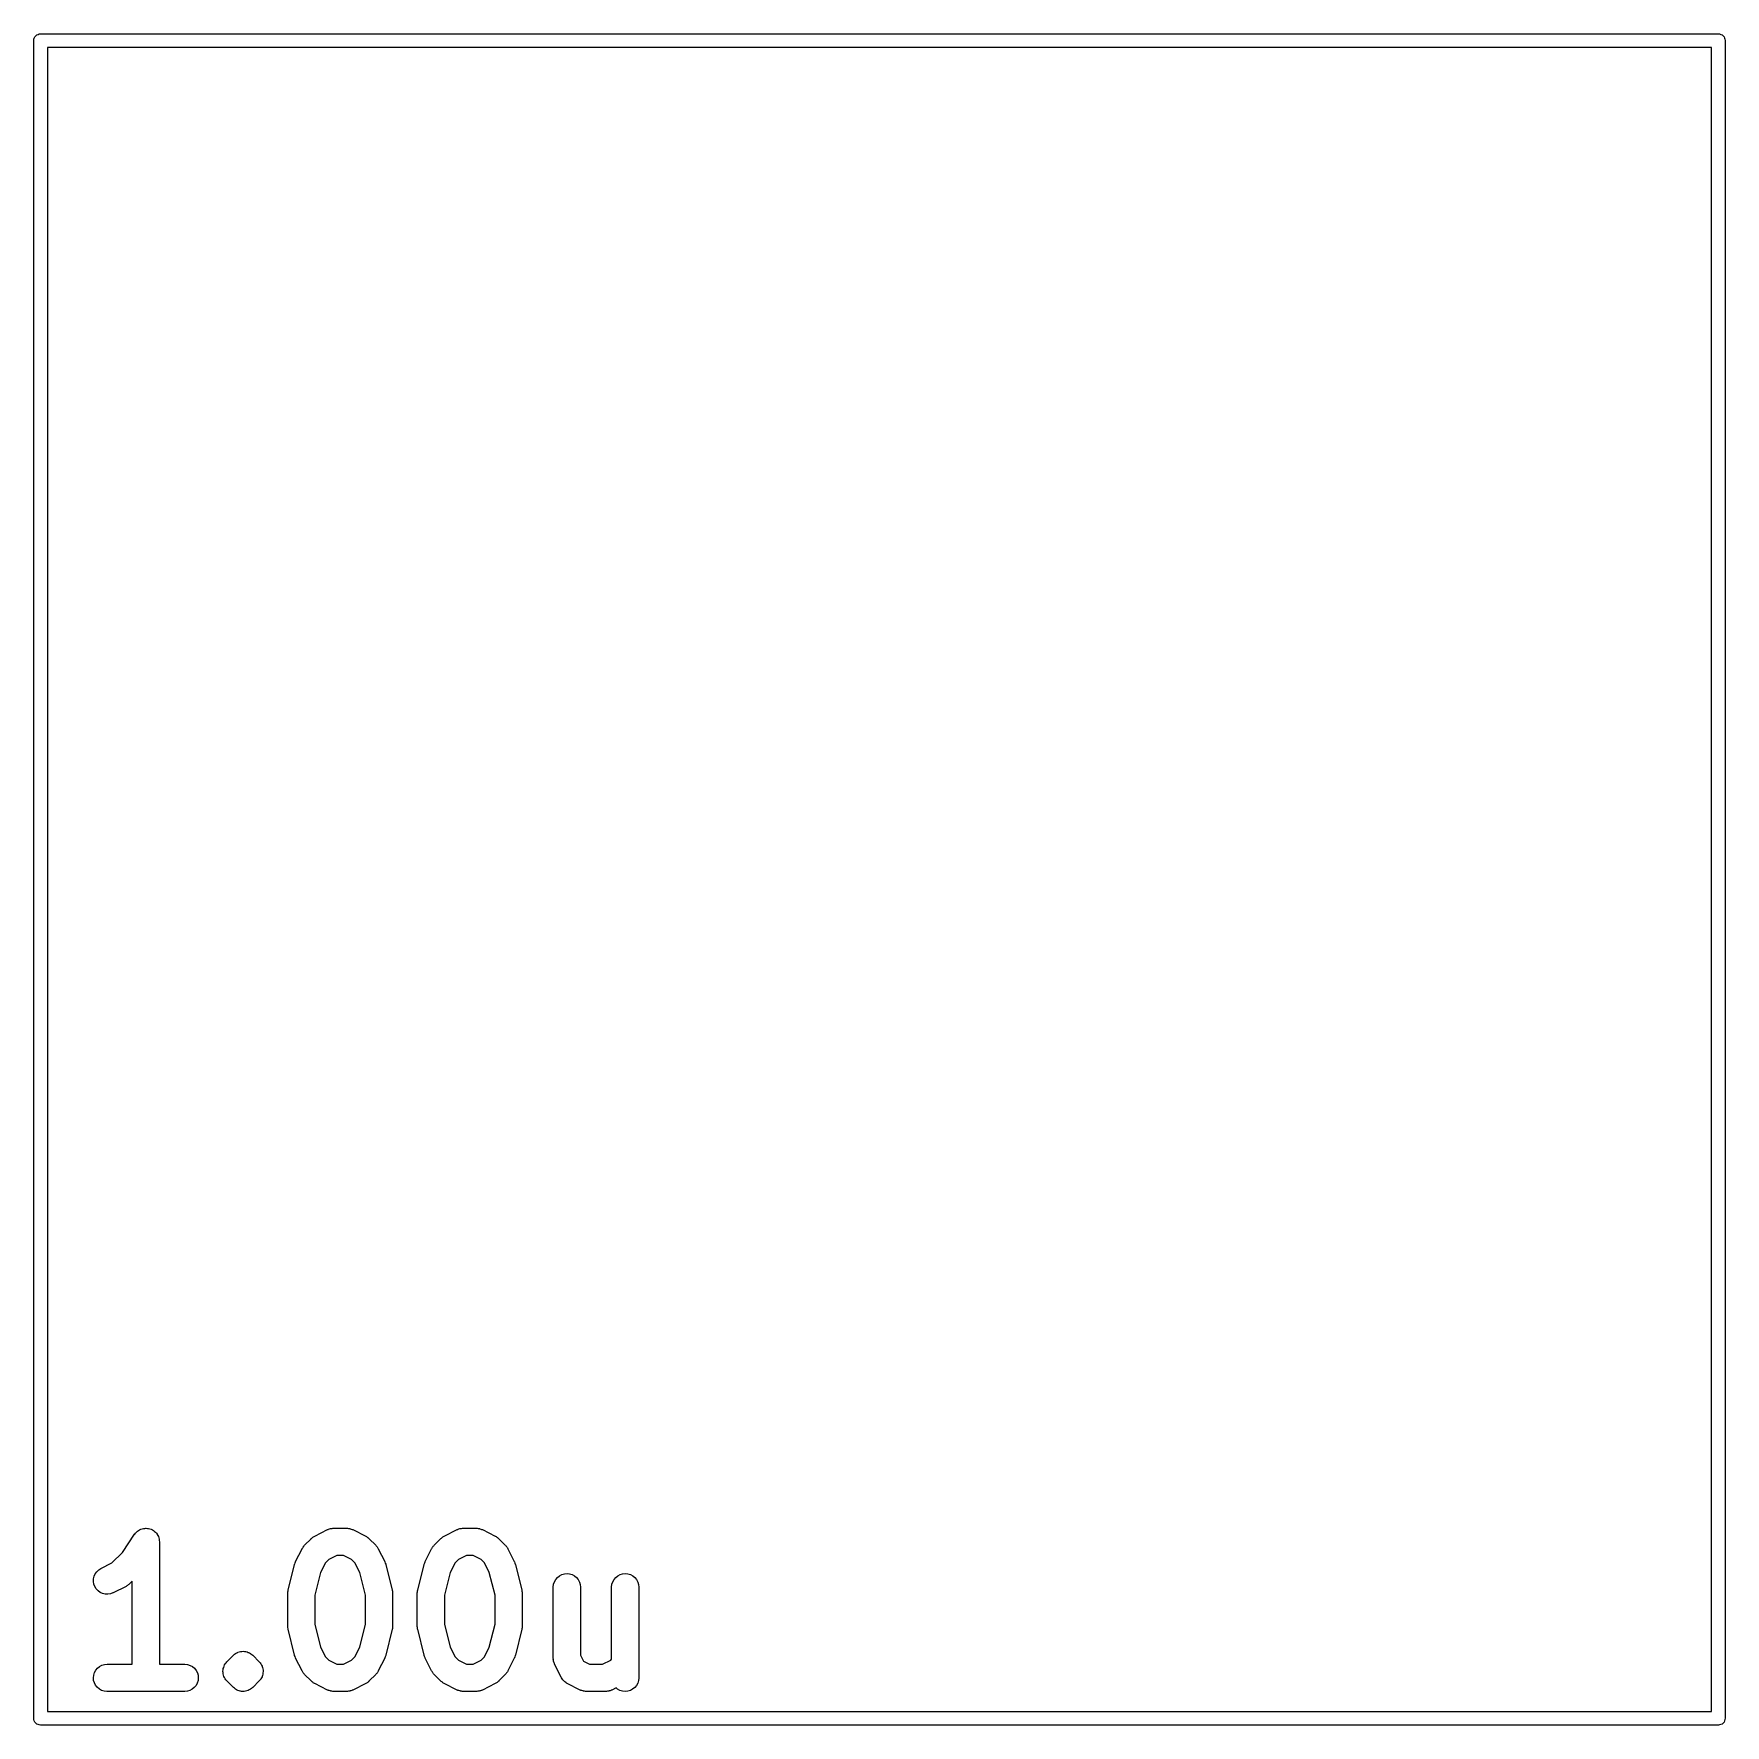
# Model space of a CAD drawing. Extents: x 72 to 342, y -189 to -99.
# Drawn here: x 197.69 to 216.64, y -165.45 to -146.5 of the extents above; entities that cross this region are included whole.
import ezdxf

# ---------------------------------------------------------------- set-up
doc = ezdxf.new("R2010")
doc.units = 0
doc.header["$MEASUREMENT"] = 0
doc.layers.add('BLACK', color=7, linetype='CONTINUOUS')

msp = doc.modelspace()

# ---------------------------------------------------------------- linework, layer by layer
at = {"layer": 'BLACK', "linetype": 'CONTINUOUS'}
for p, q in [((197.695, -146.574), (197.696, -146.559)), ((197.695, -146.578), (197.695, -146.574)), ((197.695, -165.367), (197.695, -146.578)), ((197.696, -146.559), (197.7, -146.545)), ((197.7, -146.545), (197.707, -146.532)), ((197.707, -146.532), (197.717, -146.52)), ((197.717, -146.52), (197.729, -146.511)), ((197.729, -146.511), (197.742, -146.504)), ((197.742, -146.504), (197.756, -146.499)), ((197.756, -146.499), (197.767, -146.498)), ((197.767, -146.498), (197.771, -146.498)), ((197.771, -146.498), (197.775, -146.498)), ((197.775, -146.498), (216.563, -146.498)), ((197.847, -146.651), (197.847, -165.294)), ((216.491, -146.651), (197.847, -146.651)), ((216.491, -165.294), (216.491, -146.651)), ((216.563, -146.498), (216.567, -146.498)), ((216.567, -146.498), (216.571, -146.498)), ((216.571, -146.498), (216.582, -146.499)), ((216.582, -146.499), (216.596, -146.504)), ((216.596, -146.504), (216.61, -146.511)), ((216.61, -146.511), (216.621, -146.52)), ((216.621, -146.52), (216.631, -146.532)), ((216.631, -146.532), (216.638, -146.545)), ((216.638, -146.545), (216.642, -146.559)), ((216.642, -146.559), (216.644, -146.574)), ((216.644, -146.574), (216.643, -146.578)), ((216.643, -146.578), (216.643, -165.367)), ((198.687, -163.513), (198.824, -163.308)), ((198.824, -163.308), (198.825, -163.307)), ((198.825, -163.306), (198.834, -163.295)), ((198.825, -163.307), (198.825, -163.306)), ((198.825, -163.307), (198.825, -163.307)), ((198.825, -163.307), (198.825, -163.307)), ((198.834, -163.295), (198.844, -163.284)), ((198.844, -163.284), (198.855, -163.275)), ((198.844, -163.284), (198.844, -163.284)), ((198.844, -163.284), (198.844, -163.284)), ((198.855, -163.275), (198.867, -163.265)), ((198.867, -163.265), (198.88, -163.258)), ((198.867, -163.265), (198.867, -163.265)), ((198.867, -163.265), (198.867, -163.265)), ((198.88, -163.258), (198.893, -163.251)), ((198.893, -163.251), (198.893, -163.251)), ((198.893, -163.251), (198.894, -163.251)), ((198.894, -163.251), (198.907, -163.247)), ((198.907, -163.247), (198.922, -163.243)), ((198.922, -163.243), (198.937, -163.242)), ((198.922, -163.243), (198.922, -163.243)), ((198.922, -163.243), (198.922, -163.243)), ((198.937, -163.242), (198.951, -163.24)), ((198.951, -163.24), (198.952, -163.24)), ((198.952, -163.24), (198.952, -163.24)), ((198.952, -163.24), (198.967, -163.242)), ((198.967, -163.242), (198.981, -163.243)), ((198.981, -163.243), (198.981, -163.244)), ((198.981, -163.244), (198.981, -163.244)), ((198.981, -163.244), (198.996, -163.248)), ((198.996, -163.248), (199.009, -163.252)), ((199.009, -163.252), (199.01, -163.252)), ((199.01, -163.252), (199.01, -163.252)), ((199.01, -163.252), (199.023, -163.26)), ((199.023, -163.26), (199.036, -163.266)), ((199.036, -163.266), (199.036, -163.266)), ((199.036, -163.266), (199.036, -163.267)), ((199.036, -163.267), (199.047, -163.276)), ((199.047, -163.276), (199.059, -163.285)), ((199.059, -163.285), (199.059, -163.285)), ((199.059, -163.285), (199.059, -163.286)), ((199.059, -163.286), (199.068, -163.297)), ((199.068, -163.297), (199.077, -163.308)), ((199.077, -163.308), (199.077, -163.309)), ((199.077, -163.309), (199.077, -163.309)), ((199.077, -163.309), (199.084, -163.321)), ((199.084, -163.321), (199.091, -163.335)), ((199.091, -163.335), (199.091, -163.335)), ((199.091, -163.335), (199.091, -163.335)), ((199.091, -163.335), (199.096, -163.349)), ((200.822, -163.341), (200.827, -163.338)), ((200.827, -163.338), (200.834, -163.334)), ((200.834, -163.334), (200.842, -163.329)), ((200.842, -163.329), (200.987, -163.256)), ((200.987, -163.256), (200.989, -163.256)), ((200.989, -163.256), (200.993, -163.254)), ((200.993, -163.254), (200.997, -163.252)), ((200.997, -163.252), (201.007, -163.249)), ((201.007, -163.249), (201.017, -163.245)), ((201.017, -163.245), (201.021, -163.245)), ((201.021, -163.245), (201.025, -163.243)), ((201.025, -163.243), (201.036, -163.242)), ((201.036, -163.242), (201.046, -163.241)), ((201.046, -163.241), (201.05, -163.241)), ((201.05, -163.241), (201.055, -163.24)), ((201.055, -163.24), (201.2, -163.24)), ((201.2, -163.24), (201.202, -163.24)), ((201.202, -163.24), (201.207, -163.241)), ((201.207, -163.241), (201.211, -163.241)), ((201.211, -163.241), (201.221, -163.243)), ((201.221, -163.243), (201.232, -163.244)), ((201.232, -163.244), (201.236, -163.245)), ((201.236, -163.245), (201.24, -163.246)), ((201.24, -163.246), (201.25, -163.25)), ((201.25, -163.25), (201.26, -163.253)), ((201.26, -163.253), (201.264, -163.255)), ((201.264, -163.255), (201.268, -163.256)), ((201.268, -163.256), (201.413, -163.329)), ((201.413, -163.329), (201.415, -163.33)), ((201.415, -163.33), (201.422, -163.335)), ((201.422, -163.335), (201.43, -163.339)), ((201.43, -163.339), (201.435, -163.343)), ((202.273, -163.341), (202.278, -163.338)), ((202.278, -163.338), (202.286, -163.334)), ((202.286, -163.334), (202.293, -163.329)), ((202.293, -163.329), (202.438, -163.256)), ((202.438, -163.256), (202.44, -163.256)), ((202.44, -163.256), (202.444, -163.254)), ((202.444, -163.254), (202.448, -163.252)), ((202.448, -163.252), (202.458, -163.249)), ((202.458, -163.249), (202.468, -163.245)), ((202.468, -163.245), (202.472, -163.245)), ((202.472, -163.245), (202.477, -163.243)), ((202.477, -163.243), (202.487, -163.242)), ((202.487, -163.242), (202.497, -163.241)), ((202.497, -163.241), (202.502, -163.241)), ((202.502, -163.241), (202.506, -163.24)), ((202.506, -163.24), (202.652, -163.24)), ((202.652, -163.24), (202.654, -163.24)), ((202.654, -163.24), (202.658, -163.241)), ((202.658, -163.241), (202.663, -163.241)), ((202.663, -163.241), (202.673, -163.243)), ((202.673, -163.243), (202.683, -163.244)), ((202.683, -163.244), (202.687, -163.245)), ((202.687, -163.245), (202.692, -163.246)), ((202.692, -163.246), (202.702, -163.25)), ((202.702, -163.25), (202.712, -163.253)), ((202.712, -163.253), (202.715, -163.255)), ((202.715, -163.255), (202.72, -163.256)), ((202.72, -163.256), (202.865, -163.329)), ((202.865, -163.329), (202.867, -163.33)), ((202.867, -163.33), (202.874, -163.335)), ((202.874, -163.335), (202.881, -163.339)), ((202.881, -163.339), (202.886, -163.343)), ((198.57, -163.63), (198.687, -163.513)), ((199.096, -163.349), (199.1, -163.363)), ((199.1, -163.363), (199.1, -163.363)), ((199.1, -163.363), (199.1, -163.363)), ((199.1, -163.363), (199.101, -163.378)), ((199.101, -163.378), (199.103, -163.393)), ((199.103, -163.393), (199.103, -164.764)), ((200.628, -163.615), (200.701, -163.47)), ((200.701, -163.47), (200.702, -163.468)), ((200.702, -163.468), (200.707, -163.461)), ((200.707, -163.461), (200.711, -163.453)), ((200.711, -163.453), (200.715, -163.448)), ((200.715, -163.448), (200.718, -163.443)), ((200.718, -163.443), (200.724, -163.437)), ((200.724, -163.437), (200.729, -163.43)), ((200.729, -163.43), (200.802, -163.358)), ((200.802, -163.358), (200.804, -163.356)), ((200.804, -163.356), (200.81, -163.351)), ((200.81, -163.351), (200.816, -163.345)), ((200.816, -163.345), (200.822, -163.341)), ((201.435, -163.343), (201.44, -163.346)), ((201.44, -163.346), (201.446, -163.352)), ((201.446, -163.352), (201.453, -163.358)), ((201.453, -163.358), (201.526, -163.43)), ((201.526, -163.43), (201.527, -163.432)), ((201.527, -163.432), (201.532, -163.438)), ((201.532, -163.438), (201.538, -163.445)), ((201.538, -163.445), (201.542, -163.45)), ((201.542, -163.45), (201.546, -163.455)), ((201.546, -163.455), (201.55, -163.463)), ((201.55, -163.463), (201.554, -163.47)), ((201.554, -163.47), (201.627, -163.615)), ((202.08, -163.615), (202.152, -163.47)), ((202.152, -163.47), (202.153, -163.468)), ((202.153, -163.468), (202.158, -163.461)), ((202.158, -163.461), (202.162, -163.453)), ((202.162, -163.453), (202.166, -163.448)), ((202.166, -163.448), (202.17, -163.443)), ((202.17, -163.443), (202.175, -163.437)), ((202.175, -163.437), (202.181, -163.43)), ((202.181, -163.43), (202.253, -163.358)), ((202.253, -163.358), (202.255, -163.356)), ((202.255, -163.356), (202.262, -163.351)), ((202.262, -163.351), (202.268, -163.345)), ((202.268, -163.345), (202.273, -163.341)), ((202.886, -163.343), (202.892, -163.346)), ((202.892, -163.346), (202.898, -163.352)), ((202.898, -163.352), (202.904, -163.358)), ((202.904, -163.358), (202.977, -163.43)), ((202.977, -163.43), (202.978, -163.432)), ((202.978, -163.432), (202.984, -163.438)), ((202.984, -163.438), (202.99, -163.445)), ((202.99, -163.445), (202.993, -163.45)), ((202.993, -163.45), (202.997, -163.455)), ((202.997, -163.455), (203.001, -163.462)), ((203.001, -163.462), (203.006, -163.47)), ((203.006, -163.47), (203.078, -163.615)), ((198.4, -163.728), (198.422, -163.708)), ((198.422, -163.708), (198.447, -163.692)), ((198.447, -163.692), (198.57, -163.63)), ((200.544, -163.936), (200.617, -163.646)), ((200.617, -163.644), (200.618, -163.643)), ((200.617, -163.646), (200.617, -163.644)), ((200.618, -163.643), (200.623, -163.629)), ((200.618, -163.643), (200.618, -163.643)), ((200.623, -163.629), (200.628, -163.616)), ((200.628, -163.616), (200.628, -163.615)), ((200.628, -163.616), (200.628, -163.616)), ((200.962, -163.628), (200.908, -163.736)), ((201, -163.591), (200.962, -163.628)), ((201.091, -163.545), (201, -163.591)), ((201.164, -163.545), (201.091, -163.545)), ((201.255, -163.591), (201.164, -163.545)), ((201.293, -163.628), (201.255, -163.591)), ((201.347, -163.736), (201.293, -163.628)), ((201.627, -163.615), (201.628, -163.617)), ((201.628, -163.617), (201.628, -163.617)), ((201.628, -163.617), (201.628, -163.618)), ((201.628, -163.618), (201.633, -163.631)), ((201.633, -163.631), (201.638, -163.645)), ((201.638, -163.645), (201.638, -163.645)), ((201.638, -163.645), (201.638, -163.646)), ((201.638, -163.646), (201.711, -163.936)), ((201.996, -163.936), (202.068, -163.646)), ((202.068, -163.646), (202.069, -163.644)), ((202.069, -163.643), (202.074, -163.629)), ((202.069, -163.644), (202.069, -163.643)), ((202.069, -163.643), (202.069, -163.643)), ((202.074, -163.629), (202.079, -163.616)), ((202.079, -163.616), (202.08, -163.616)), ((202.08, -163.616), (202.08, -163.615)), ((202.414, -163.628), (202.36, -163.736)), ((202.452, -163.591), (202.414, -163.628)), ((202.542, -163.545), (202.452, -163.591)), ((202.616, -163.545), (202.542, -163.545)), ((202.706, -163.591), (202.616, -163.545)), ((202.744, -163.628), (202.706, -163.591)), ((202.798, -163.736), (202.744, -163.628)), ((203.078, -163.615), (203.079, -163.617)), ((203.079, -163.617), (203.079, -163.617)), ((203.079, -163.617), (203.08, -163.618)), ((203.08, -163.618), (203.084, -163.631)), ((203.084, -163.631), (203.089, -163.645)), ((203.089, -163.645), (203.089, -163.645)), ((203.089, -163.645), (203.09, -163.646)), ((203.09, -163.646), (203.162, -163.936)), ((198.363, -163.838), (198.364, -163.808)), ((198.368, -163.868), (198.363, -163.838)), ((198.364, -163.808), (198.371, -163.779)), ((198.378, -163.895), (198.368, -163.868)), ((198.371, -163.779), (198.383, -163.752)), ((198.394, -163.921), (198.378, -163.895)), ((198.383, -163.752), (198.4, -163.728)), ((198.728, -163.892), (198.583, -163.964)), ((198.736, -163.887), (198.728, -163.892)), ((198.743, -163.883), (198.736, -163.887)), ((198.748, -163.879), (198.743, -163.883)), ((198.753, -163.876), (198.748, -163.879)), ((198.76, -163.87), (198.753, -163.876)), ((198.766, -163.865), (198.76, -163.87)), ((198.768, -163.863), (198.766, -163.865)), ((198.798, -163.833), (198.768, -163.863)), ((198.798, -164.764), (198.798, -163.833)), ((200.908, -163.736), (200.844, -163.992)), ((201.411, -163.992), (201.347, -163.736)), ((202.36, -163.736), (202.296, -163.992)), ((202.862, -163.992), (202.798, -163.736)), ((203.515, -163.899), (203.518, -163.869)), ((203.515, -163.901), (203.515, -163.899)), ((203.515, -164.699), (203.515, -163.901)), ((203.518, -163.869), (203.527, -163.841)), ((203.527, -163.841), (203.542, -163.815)), ((203.542, -163.815), (203.561, -163.792)), ((203.561, -163.792), (203.584, -163.773)), ((203.584, -163.773), (203.61, -163.759)), ((203.61, -163.759), (203.639, -163.751)), ((203.639, -163.751), (203.669, -163.748)), ((203.669, -163.748), (203.698, -163.751)), ((203.698, -163.751), (203.727, -163.76)), ((203.727, -163.76), (203.753, -163.774)), ((203.753, -163.774), (203.776, -163.793)), ((203.776, -163.793), (203.794, -163.816)), ((203.794, -163.816), (203.808, -163.843)), ((203.808, -163.843), (203.817, -163.871)), ((203.817, -163.871), (203.82, -163.901)), ((203.82, -163.901), (203.82, -164.663)), ((204.168, -163.899), (204.172, -163.869)), ((204.168, -163.901), (204.168, -163.899)), ((204.168, -164.708), (204.168, -163.901)), ((204.172, -163.869), (204.181, -163.841)), ((204.181, -163.841), (204.195, -163.815)), ((204.195, -163.815), (204.214, -163.792)), ((204.214, -163.792), (204.237, -163.773)), ((204.237, -163.773), (204.264, -163.759)), ((204.264, -163.759), (204.292, -163.751)), ((204.292, -163.751), (204.322, -163.748)), ((204.322, -163.748), (204.351, -163.751)), ((204.351, -163.751), (204.38, -163.76)), ((204.38, -163.76), (204.406, -163.774)), ((204.406, -163.774), (204.429, -163.793)), ((204.429, -163.793), (204.448, -163.816)), ((204.448, -163.816), (204.462, -163.843)), ((204.462, -163.843), (204.47, -163.871)), ((204.47, -163.871), (204.473, -163.901)), ((204.473, -163.901), (204.473, -164.917)), ((198.414, -163.942), (198.394, -163.921)), ((198.438, -163.96), (198.414, -163.942)), ((198.465, -163.972), (198.438, -163.96)), ((198.494, -163.979), (198.465, -163.972)), ((198.524, -163.98), (198.494, -163.979)), ((198.553, -163.976), (198.524, -163.98)), ((198.581, -163.965), (198.553, -163.976)), ((198.583, -163.964), (198.581, -163.965)), ((200.54, -163.966), (200.542, -163.954)), ((200.54, -163.969), (200.54, -163.966)), ((200.54, -163.971), (200.54, -163.969)), ((200.54, -163.973), (200.54, -163.971)), ((200.54, -164.336), (200.54, -163.973)), ((200.542, -163.954), (200.543, -163.942)), ((200.543, -163.942), (200.544, -163.939)), ((200.544, -163.939), (200.544, -163.936)), ((200.844, -163.992), (200.844, -164.317)), ((201.411, -164.317), (201.411, -163.992)), ((201.711, -163.936), (201.711, -163.938)), ((201.711, -163.938), (201.712, -163.941)), ((201.712, -163.941), (201.712, -163.944)), ((201.712, -163.944), (201.714, -163.956)), ((201.714, -163.956), (201.715, -163.968)), ((201.715, -163.968), (201.715, -163.971)), ((201.715, -163.971), (201.715, -163.973)), ((201.715, -163.973), (201.715, -164.336)), ((201.991, -163.966), (201.993, -163.954)), ((201.991, -163.969), (201.991, -163.966)), ((201.991, -163.971), (201.991, -163.969)), ((201.991, -163.973), (201.991, -163.971)), ((201.991, -164.336), (201.991, -163.973)), ((201.993, -163.954), (201.994, -163.942)), ((201.994, -163.942), (201.995, -163.939)), ((201.995, -163.939), (201.996, -163.936)), ((202.296, -163.992), (202.296, -164.317)), ((202.862, -164.317), (202.862, -163.992)), ((203.162, -163.936), (203.163, -163.938)), ((203.163, -163.938), (203.163, -163.941)), ((203.163, -163.941), (203.164, -163.944)), ((203.164, -163.944), (203.165, -163.956)), ((203.165, -163.956), (203.167, -163.968)), ((203.167, -163.968), (203.167, -163.971)), ((203.167, -163.971), (203.167, -163.973)), ((203.167, -163.973), (203.167, -164.336)), ((200.54, -164.339), (200.54, -164.336)), ((200.54, -164.342), (200.54, -164.339)), ((200.541, -164.354), (200.54, -164.342)), ((200.543, -164.366), (200.541, -164.354)), ((200.543, -164.368), (200.543, -164.366)), ((200.544, -164.371), (200.543, -164.368)), ((200.544, -164.373), (200.544, -164.371)), ((200.617, -164.663), (200.544, -164.373)), ((200.844, -164.317), (200.908, -164.573)), ((201.347, -164.573), (201.411, -164.317)), ((201.711, -164.373), (201.638, -164.663)), ((201.712, -164.368), (201.711, -164.37)), ((201.711, -164.37), (201.711, -164.373)), ((201.713, -164.356), (201.712, -164.368)), ((201.715, -164.344), (201.713, -164.356)), ((201.715, -164.336), (201.715, -164.338)), ((201.715, -164.338), (201.715, -164.341)), ((201.715, -164.341), (201.715, -164.344)), ((201.991, -164.339), (201.991, -164.336)), ((201.991, -164.342), (201.991, -164.339)), ((201.993, -164.354), (201.991, -164.342)), ((201.994, -164.366), (201.993, -164.354)), ((201.995, -164.368), (201.994, -164.366)), ((201.995, -164.371), (201.995, -164.368)), ((201.996, -164.373), (201.995, -164.371)), ((202.068, -164.663), (201.996, -164.373)), ((202.296, -164.317), (202.36, -164.573)), ((202.798, -164.573), (202.862, -164.317)), ((203.162, -164.373), (203.09, -164.663)), ((203.163, -164.37), (203.162, -164.373)), ((203.165, -164.356), (203.163, -164.368)), ((203.163, -164.368), (203.163, -164.37)), ((203.167, -164.344), (203.165, -164.356)), ((203.167, -164.338), (203.166, -164.341)), ((203.166, -164.341), (203.167, -164.344)), ((203.167, -164.336), (203.167, -164.338)), ((199.859, -164.736), (199.931, -164.664)), ((199.931, -164.664), (199.932, -164.663)), ((199.932, -164.663), (199.933, -164.662)), ((199.932, -164.663), (199.932, -164.663)), ((199.932, -164.663), (199.932, -164.663)), ((199.932, -164.663), (199.932, -164.663)), ((199.932, -164.663), (199.932, -164.663)), ((199.932, -164.663), (199.932, -164.663)), ((199.933, -164.662), (199.944, -164.653)), ((199.944, -164.653), (199.955, -164.644)), ((199.955, -164.644), (199.955, -164.644)), ((199.955, -164.644), (199.956, -164.644)), ((199.956, -164.644), (199.969, -164.637)), ((199.956, -164.644), (199.956, -164.644)), ((199.956, -164.644), (199.956, -164.644)), ((199.969, -164.637), (199.981, -164.631)), ((199.981, -164.631), (199.982, -164.63)), ((199.982, -164.63), (199.996, -164.626)), ((199.982, -164.63), (199.982, -164.63)), ((199.982, -164.63), (199.982, -164.63)), ((199.982, -164.63), (199.982, -164.63)), ((199.996, -164.626), (200.01, -164.622)), ((200.01, -164.622), (200.01, -164.622)), ((200.01, -164.622), (200.01, -164.622)), ((200.01, -164.622), (200.011, -164.622)), ((200.011, -164.622), (200.025, -164.621)), ((200.011, -164.622), (200.011, -164.622)), ((200.025, -164.621), (200.039, -164.619)), ((200.039, -164.619), (200.04, -164.619)), ((200.04, -164.619), (200.04, -164.619)), ((200.04, -164.619), (200.04, -164.619)), ((200.04, -164.619), (200.041, -164.619)), ((200.041, -164.619), (200.055, -164.621)), ((200.055, -164.621), (200.069, -164.622)), ((200.069, -164.622), (200.069, -164.622)), ((200.069, -164.622), (200.07, -164.622)), ((200.07, -164.622), (200.07, -164.622)), ((200.07, -164.622), (200.07, -164.622)), ((200.07, -164.622), (200.084, -164.627)), ((200.084, -164.627), (200.098, -164.631)), ((200.098, -164.631), (200.098, -164.631)), ((200.098, -164.631), (200.098, -164.631)), ((200.098, -164.631), (200.098, -164.631)), ((200.098, -164.631), (200.099, -164.631)), ((200.099, -164.631), (200.111, -164.638)), ((200.111, -164.638), (200.124, -164.645)), ((200.124, -164.645), (200.124, -164.645)), ((200.124, -164.645), (200.124, -164.645)), ((200.124, -164.645), (200.124, -164.645)), ((200.124, -164.645), (200.125, -164.646)), ((200.125, -164.646), (200.136, -164.655)), ((200.136, -164.655), (200.147, -164.664)), ((200.147, -164.664), (200.219, -164.736)), ((200.617, -164.664), (200.617, -164.663)), ((200.617, -164.665), (200.617, -164.664)), ((200.622, -164.678), (200.617, -164.665)), ((200.908, -164.573), (200.962, -164.681)), ((201.293, -164.681), (201.347, -164.573)), ((201.638, -164.665), (201.637, -164.666)), ((201.637, -164.666), (201.637, -164.667)), ((201.638, -164.663), (201.638, -164.665)), ((202.068, -164.664), (202.068, -164.663)), ((202.069, -164.665), (202.068, -164.664)), ((202.073, -164.678), (202.069, -164.665)), ((202.36, -164.573), (202.414, -164.681)), ((202.744, -164.681), (202.798, -164.573)), ((203.09, -164.663), (203.089, -164.665)), ((203.089, -164.665), (203.089, -164.666)), ((203.089, -164.666), (203.089, -164.667)), ((203.82, -164.663), (203.854, -164.731)), ((198.374, -164.858), (198.389, -164.832)), ((198.389, -164.832), (198.408, -164.809)), ((198.408, -164.809), (198.431, -164.79)), ((198.431, -164.79), (198.457, -164.776)), ((198.457, -164.776), (198.485, -164.767)), ((198.485, -164.767), (198.515, -164.764)), ((198.515, -164.764), (198.798, -164.764)), ((199.103, -164.764), (199.386, -164.764)), ((199.386, -164.764), (199.388, -164.764)), ((199.388, -164.764), (199.417, -164.768)), ((199.417, -164.768), (199.446, -164.777)), ((199.446, -164.777), (199.472, -164.791)), ((199.472, -164.791), (199.495, -164.81)), ((199.495, -164.81), (199.513, -164.833)), ((199.513, -164.833), (199.527, -164.86)), ((199.814, -164.843), (199.816, -164.828)), ((199.814, -164.844), (199.814, -164.843)), ((199.814, -164.843), (199.814, -164.843)), ((199.815, -164.858), (199.814, -164.844)), ((199.816, -164.828), (199.817, -164.814)), ((199.817, -164.813), (199.822, -164.799)), ((199.817, -164.814), (199.817, -164.813)), ((199.817, -164.814), (199.817, -164.814)), ((199.822, -164.799), (199.826, -164.786)), ((199.826, -164.785), (199.833, -164.772)), ((199.826, -164.786), (199.826, -164.785)), ((199.826, -164.785), (199.826, -164.785)), ((199.833, -164.772), (199.84, -164.759)), ((199.84, -164.759), (199.85, -164.747)), ((199.84, -164.759), (199.84, -164.759)), ((199.84, -164.759), (199.84, -164.759)), ((199.85, -164.747), (199.859, -164.736)), ((200.219, -164.736), (200.22, -164.737)), ((200.22, -164.737), (200.22, -164.737)), ((200.22, -164.737), (200.22, -164.737)), ((200.22, -164.737), (200.221, -164.738)), ((200.221, -164.738), (200.23, -164.749)), ((200.23, -164.749), (200.239, -164.76)), ((200.239, -164.76), (200.239, -164.761)), ((200.239, -164.761), (200.239, -164.761)), ((200.239, -164.761), (200.246, -164.774)), ((200.246, -164.774), (200.253, -164.787)), ((200.253, -164.787), (200.253, -164.787)), ((200.253, -164.787), (200.253, -164.788)), ((200.253, -164.788), (200.257, -164.801)), ((200.257, -164.801), (200.261, -164.815)), ((200.261, -164.815), (200.261, -164.816)), ((200.261, -164.816), (200.261, -164.816)), ((200.261, -164.816), (200.263, -164.831)), ((200.264, -164.846), (200.262, -164.86)), ((200.263, -164.831), (200.264, -164.845)), ((200.264, -164.845), (200.264, -164.845)), ((200.264, -164.845), (200.264, -164.846)), ((200.627, -164.691), (200.622, -164.678)), ((200.627, -164.692), (200.627, -164.691)), ((200.627, -164.693), (200.627, -164.692)), ((200.628, -164.695), (200.627, -164.693)), ((200.701, -164.84), (200.628, -164.695)), ((200.705, -164.847), (200.701, -164.84)), ((200.709, -164.855), (200.705, -164.847)), ((200.713, -164.86), (200.709, -164.855)), ((200.962, -164.681), (201, -164.719)), ((201, -164.719), (201.091, -164.764)), ((201.091, -164.764), (201.164, -164.764)), ((201.164, -164.764), (201.255, -164.719)), ((201.255, -164.719), (201.293, -164.681)), ((201.544, -164.856), (201.54, -164.861)), ((201.549, -164.849), (201.544, -164.856)), ((201.553, -164.842), (201.549, -164.849)), ((201.554, -164.84), (201.553, -164.842)), ((201.627, -164.695), (201.554, -164.84)), ((201.632, -164.68), (201.627, -164.693)), ((201.627, -164.693), (201.627, -164.694)), ((201.627, -164.694), (201.627, -164.695)), ((201.637, -164.667), (201.632, -164.68)), ((202.078, -164.691), (202.073, -164.678)), ((202.079, -164.692), (202.078, -164.691)), ((202.079, -164.693), (202.079, -164.692)), ((202.08, -164.695), (202.079, -164.693)), ((202.152, -164.84), (202.08, -164.695)), ((202.157, -164.847), (202.152, -164.84)), ((202.161, -164.855), (202.157, -164.847)), ((202.165, -164.86), (202.161, -164.855)), ((202.414, -164.681), (202.452, -164.719)), ((202.452, -164.719), (202.542, -164.764)), ((202.542, -164.764), (202.616, -164.764)), ((202.616, -164.764), (202.706, -164.719)), ((202.706, -164.719), (202.744, -164.681)), ((202.996, -164.856), (202.992, -164.861)), ((203, -164.849), (202.996, -164.856)), ((203.005, -164.842), (203, -164.849)), ((203.006, -164.84), (203.005, -164.842)), ((203.078, -164.695), (203.006, -164.84)), ((203.079, -164.693), (203.078, -164.694)), ((203.078, -164.694), (203.078, -164.695)), ((203.084, -164.68), (203.079, -164.693)), ((203.089, -164.667), (203.084, -164.68)), ((203.516, -164.704), (203.515, -164.699)), ((203.515, -164.708), (203.516, -164.704)), ((203.517, -164.718), (203.515, -164.708)), ((203.518, -164.729), (203.517, -164.718)), ((203.519, -164.733), (203.518, -164.729)), ((203.52, -164.737), (203.519, -164.733)), ((203.524, -164.747), (203.52, -164.737)), ((203.527, -164.757), (203.524, -164.747)), ((203.529, -164.761), (203.527, -164.757)), ((203.53, -164.765), (203.529, -164.761)), ((203.531, -164.767), (203.53, -164.765)), ((203.604, -164.912), (203.531, -164.767)), ((203.854, -164.731), (203.921, -164.764)), ((203.921, -164.764), (204.067, -164.764)), ((204.067, -164.764), (204.158, -164.719)), ((204.158, -164.719), (204.168, -164.708)), ((198.363, -164.916), (198.366, -164.886)), ((198.365, -164.945), (198.363, -164.916)), ((198.374, -164.974), (198.365, -164.945)), ((198.366, -164.886), (198.374, -164.858)), ((198.387, -165), (198.374, -164.974)), ((198.406, -165.023), (198.387, -165)), ((198.429, -165.043), (198.406, -165.023)), ((198.455, -165.057), (198.429, -165.043)), ((199.47, -165.044), (199.444, -165.058)), ((199.493, -165.025), (199.47, -165.044)), ((199.512, -165.002), (199.493, -165.025)), ((199.526, -164.976), (199.512, -165.002)), ((199.535, -164.947), (199.526, -164.976)), ((199.527, -164.86), (199.536, -164.888)), ((199.538, -164.918), (199.535, -164.947)), ((199.536, -164.888), (199.538, -164.918)), ((199.817, -164.872), (199.815, -164.858)), ((199.817, -164.873), (199.817, -164.872)), ((199.821, -164.887), (199.817, -164.873)), ((199.817, -164.873), (199.817, -164.873)), ((199.825, -164.901), (199.821, -164.887)), ((199.825, -164.902), (199.825, -164.901)), ((199.825, -164.901), (199.825, -164.901)), ((199.832, -164.914), (199.825, -164.902)), ((199.839, -164.927), (199.832, -164.914)), ((199.839, -164.928), (199.839, -164.927)), ((199.848, -164.939), (199.839, -164.928)), ((199.839, -164.928), (199.839, -164.928)), ((199.857, -164.95), (199.848, -164.939)), ((199.858, -164.951), (199.857, -164.95)), ((199.859, -164.952), (199.858, -164.951)), ((199.858, -164.951), (199.858, -164.951)), ((199.858, -164.951), (199.858, -164.951)), ((199.931, -165.025), (199.859, -164.952)), ((199.942, -165.034), (199.931, -165.025)), ((199.953, -165.043), (199.942, -165.034)), ((199.954, -165.043), (199.953, -165.043)), ((199.967, -165.05), (199.954, -165.043)), ((199.954, -165.043), (199.954, -165.043)), ((199.954, -165.043), (199.954, -165.043)), ((199.954, -165.043), (199.954, -165.043)), ((200.122, -165.045), (200.109, -165.051)), ((200.123, -165.044), (200.122, -165.044)), ((200.122, -165.044), (200.122, -165.044)), ((200.122, -165.044), (200.122, -165.045)), ((200.134, -165.035), (200.123, -165.044)), ((200.123, -165.044), (200.123, -165.044)), ((200.145, -165.026), (200.134, -165.035)), ((200.146, -165.026), (200.145, -165.026)), ((200.147, -165.025), (200.146, -165.025)), ((200.146, -165.025), (200.146, -165.025)), ((200.146, -165.025), (200.146, -165.025)), ((200.146, -165.025), (200.146, -165.026)), ((200.146, -165.026), (200.146, -165.026)), ((200.146, -165.026), (200.146, -165.026)), ((200.219, -164.952), (200.147, -165.025)), ((200.228, -164.941), (200.219, -164.952)), ((200.238, -164.93), (200.228, -164.941)), ((200.245, -164.916), (200.238, -164.929)), ((200.238, -164.929), (200.238, -164.929)), ((200.238, -164.929), (200.238, -164.93)), ((200.252, -164.904), (200.245, -164.916)), ((200.256, -164.889), (200.252, -164.903)), ((200.252, -164.903), (200.252, -164.903)), ((200.252, -164.903), (200.252, -164.904)), ((200.261, -164.875), (200.256, -164.889)), ((200.262, -164.86), (200.261, -164.874)), ((200.261, -164.874), (200.261, -164.875)), ((200.261, -164.875), (200.261, -164.875)), ((200.717, -164.865), (200.713, -164.86)), ((200.723, -164.871), (200.717, -164.865)), ((200.728, -164.878), (200.723, -164.871)), ((200.729, -164.879), (200.728, -164.878)), ((200.802, -164.952), (200.729, -164.879)), ((200.809, -164.957), (200.802, -164.952)), ((200.815, -164.963), (200.809, -164.957)), ((200.82, -164.967), (200.815, -164.963)), ((200.825, -164.971), (200.82, -164.967)), ((200.833, -164.975), (200.825, -164.971)), ((200.84, -164.98), (200.833, -164.975)), ((200.842, -164.98), (200.84, -164.98)), ((200.987, -165.053), (200.842, -164.98)), ((201.413, -164.98), (201.268, -165.053)), ((201.421, -164.976), (201.413, -164.98)), ((201.428, -164.972), (201.421, -164.976)), ((201.433, -164.968), (201.428, -164.972)), ((201.439, -164.965), (201.433, -164.968)), ((201.445, -164.959), (201.439, -164.965)), ((201.451, -164.953), (201.445, -164.959)), ((201.453, -164.952), (201.451, -164.953)), ((201.526, -164.879), (201.453, -164.952)), ((201.531, -164.873), (201.526, -164.879)), ((201.537, -164.867), (201.531, -164.873)), ((201.54, -164.861), (201.537, -164.867)), ((202.168, -164.865), (202.165, -164.86)), ((202.174, -164.871), (202.168, -164.865)), ((202.179, -164.878), (202.174, -164.871)), ((202.181, -164.879), (202.179, -164.878)), ((202.253, -164.952), (202.181, -164.879)), ((202.26, -164.957), (202.253, -164.952)), ((202.266, -164.963), (202.26, -164.957)), ((202.272, -164.967), (202.266, -164.963)), ((202.276, -164.971), (202.272, -164.967)), ((202.284, -164.975), (202.276, -164.971)), ((202.291, -164.98), (202.284, -164.975)), ((202.293, -164.98), (202.291, -164.98)), ((202.438, -165.053), (202.293, -164.98)), ((202.865, -164.98), (202.72, -165.053)), ((202.872, -164.976), (202.865, -164.98)), ((202.88, -164.972), (202.872, -164.976)), ((202.885, -164.968), (202.88, -164.972)), ((202.89, -164.965), (202.885, -164.968)), ((202.896, -164.959), (202.89, -164.965)), ((202.903, -164.953), (202.896, -164.959)), ((202.904, -164.952), (202.903, -164.953)), ((202.977, -164.879), (202.904, -164.952)), ((202.982, -164.873), (202.977, -164.879)), ((202.988, -164.867), (202.982, -164.873)), ((202.992, -164.861), (202.988, -164.867)), ((203.606, -164.915), (203.604, -164.912)), ((203.607, -164.918), (203.606, -164.915)), ((203.613, -164.928), (203.607, -164.918)), ((203.62, -164.938), (203.613, -164.928)), ((203.622, -164.94), (203.62, -164.938)), ((203.624, -164.943), (203.622, -164.94)), ((203.632, -164.951), (203.624, -164.943)), ((203.64, -164.959), (203.632, -164.951)), ((203.643, -164.961), (203.64, -164.959)), ((203.645, -164.963), (203.643, -164.961)), ((203.655, -164.97), (203.645, -164.963)), ((203.664, -164.976), (203.655, -164.97)), ((203.667, -164.978), (203.664, -164.976)), ((203.67, -164.98), (203.667, -164.978)), ((203.672, -164.98), (203.67, -164.98)), ((203.817, -165.053), (203.672, -164.98)), ((204.219, -165.029), (204.171, -165.053)), ((204.235, -165.043), (204.219, -165.029)), ((204.262, -165.057), (204.235, -165.043)), ((204.404, -165.044), (204.378, -165.058)), ((204.427, -165.026), (204.404, -165.044)), ((204.446, -165.003), (204.427, -165.026)), ((204.461, -164.977), (204.446, -165.003)), ((204.47, -164.948), (204.461, -164.977)), ((204.473, -164.919), (204.47, -164.948)), ((204.473, -164.917), (204.473, -164.919)), ((198.483, -165.066), (198.455, -165.057)), ((198.513, -165.069), (198.483, -165.066)), ((198.515, -165.069), (198.513, -165.069)), ((199.386, -165.069), (198.515, -165.069)), ((199.415, -165.066), (199.386, -165.069)), ((199.444, -165.058), (199.415, -165.066)), ((199.979, -165.057), (199.967, -165.05)), ((199.98, -165.057), (199.979, -165.057)), ((199.994, -165.062), (199.98, -165.057)), ((199.98, -165.057), (199.98, -165.057)), ((199.98, -165.057), (199.98, -165.057)), ((199.98, -165.057), (199.98, -165.057)), ((200.008, -165.066), (199.994, -165.062)), ((200.009, -165.066), (200.008, -165.066)), ((200.008, -165.066), (200.008, -165.066)), ((200.008, -165.066), (200.008, -165.066)), ((200.023, -165.068), (200.009, -165.066)), ((200.009, -165.066), (200.009, -165.066)), ((200.037, -165.069), (200.023, -165.068)), ((200.038, -165.069), (200.037, -165.069)), ((200.053, -165.068), (200.038, -165.069)), ((200.038, -165.069), (200.038, -165.069)), ((200.038, -165.069), (200.038, -165.069)), ((200.038, -165.069), (200.038, -165.069)), ((200.067, -165.067), (200.053, -165.068)), ((200.068, -165.066), (200.067, -165.066)), ((200.067, -165.066), (200.067, -165.067)), ((200.082, -165.062), (200.068, -165.066)), ((200.068, -165.066), (200.068, -165.066)), ((200.068, -165.066), (200.068, -165.066)), ((200.096, -165.058), (200.082, -165.062)), ((200.097, -165.058), (200.096, -165.058)), ((200.096, -165.058), (200.096, -165.058)), ((200.096, -165.058), (200.096, -165.058)), ((200.096, -165.058), (200.096, -165.058)), ((200.109, -165.051), (200.097, -165.058)), ((200.991, -165.055), (200.987, -165.053)), ((200.995, -165.057), (200.991, -165.055)), ((201.005, -165.06), (200.995, -165.057)), ((201.015, -165.064), (201.005, -165.06)), ((201.019, -165.064), (201.015, -165.064)), ((201.023, -165.066), (201.019, -165.064)), ((201.034, -165.067), (201.023, -165.066)), ((201.044, -165.069), (201.034, -165.067)), ((201.048, -165.069), (201.044, -165.069)), ((201.053, -165.069), (201.048, -165.069)), ((201.055, -165.069), (201.053, -165.069)), ((201.2, -165.069), (201.055, -165.069)), ((201.205, -165.069), (201.2, -165.069)), ((201.209, -165.069), (201.205, -165.069)), ((201.219, -165.067), (201.209, -165.069)), ((201.23, -165.066), (201.219, -165.067)), ((201.234, -165.065), (201.23, -165.066)), ((201.238, -165.064), (201.234, -165.065)), ((201.248, -165.061), (201.238, -165.064)), ((201.258, -165.058), (201.248, -165.061)), ((201.262, -165.056), (201.258, -165.058)), ((201.266, -165.054), (201.262, -165.056)), ((201.268, -165.053), (201.266, -165.054)), ((202.442, -165.055), (202.438, -165.053)), ((202.446, -165.057), (202.442, -165.055)), ((202.456, -165.06), (202.446, -165.057)), ((202.466, -165.064), (202.456, -165.06)), ((202.47, -165.064), (202.466, -165.064)), ((202.475, -165.066), (202.47, -165.064)), ((202.485, -165.067), (202.475, -165.066)), ((202.495, -165.069), (202.485, -165.067)), ((202.5, -165.069), (202.495, -165.069)), ((202.504, -165.069), (202.5, -165.069)), ((202.506, -165.069), (202.504, -165.069)), ((202.652, -165.069), (202.506, -165.069)), ((202.656, -165.069), (202.652, -165.069)), ((202.66, -165.069), (202.656, -165.069)), ((202.671, -165.067), (202.66, -165.069)), ((202.681, -165.066), (202.671, -165.067)), ((202.685, -165.065), (202.681, -165.066)), ((202.69, -165.064), (202.685, -165.065)), ((202.7, -165.061), (202.69, -165.064)), ((202.71, -165.058), (202.7, -165.061)), ((202.714, -165.056), (202.71, -165.058)), ((202.718, -165.054), (202.714, -165.056)), ((202.72, -165.053), (202.718, -165.054)), ((203.821, -165.055), (203.817, -165.053)), ((203.825, -165.057), (203.821, -165.055)), ((203.835, -165.06), (203.825, -165.057)), ((203.845, -165.064), (203.835, -165.06)), ((203.849, -165.064), (203.845, -165.064)), ((203.854, -165.066), (203.849, -165.064)), ((203.864, -165.067), (203.854, -165.066)), ((203.874, -165.069), (203.864, -165.067)), ((203.879, -165.069), (203.874, -165.069)), ((203.883, -165.069), (203.879, -165.069)), ((203.885, -165.069), (203.883, -165.069)), ((204.103, -165.069), (203.885, -165.069)), ((204.107, -165.069), (204.103, -165.069)), ((204.112, -165.069), (204.107, -165.069)), ((204.122, -165.067), (204.112, -165.069)), ((204.133, -165.066), (204.122, -165.067)), ((204.137, -165.065), (204.133, -165.066)), ((204.141, -165.064), (204.137, -165.065)), ((204.151, -165.061), (204.141, -165.064)), ((204.161, -165.058), (204.151, -165.061)), ((204.165, -165.056), (204.161, -165.058)), ((204.169, -165.054), (204.165, -165.056)), ((204.171, -165.053), (204.169, -165.054)), ((204.29, -165.066), (204.262, -165.057)), ((204.32, -165.069), (204.29, -165.066)), ((204.349, -165.066), (204.32, -165.069)), ((204.378, -165.058), (204.349, -165.066)), ((197.695, -165.37), (197.695, -165.367)), ((197.696, -165.385), (197.695, -165.37)), ((197.7, -165.4), (197.696, -165.385)), ((197.707, -165.413), (197.7, -165.4)), ((197.717, -165.424), (197.707, -165.413)), ((197.729, -165.434), (197.717, -165.424)), ((197.847, -165.294), (216.491, -165.294)), ((216.621, -165.424), (216.61, -165.434)), ((216.631, -165.413), (216.621, -165.424)), ((216.638, -165.4), (216.631, -165.413)), ((216.642, -165.385), (216.638, -165.4)), ((216.644, -165.37), (216.642, -165.385)), ((216.643, -165.367), (216.644, -165.37)), ((197.742, -165.441), (197.729, -165.434)), ((197.756, -165.445), (197.742, -165.441)), ((197.771, -165.447), (197.756, -165.445)), ((197.775, -165.447), (197.771, -165.447)), ((216.563, -165.447), (197.775, -165.447)), ((216.567, -165.447), (216.563, -165.447)), ((216.571, -165.447), (216.567, -165.447)), ((216.582, -165.445), (216.571, -165.447)), ((216.596, -165.441), (216.582, -165.445)), ((216.61, -165.434), (216.596, -165.441))]:
    msp.add_line(p, q, dxfattribs=at)

doc.saveas('drawing.dxf')
